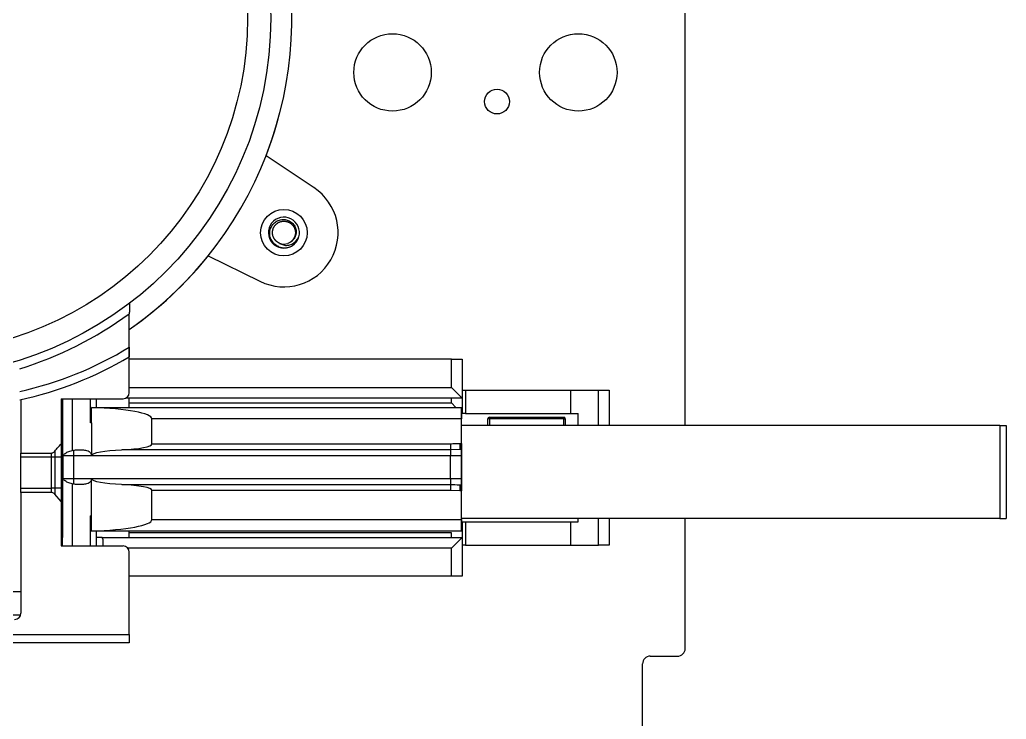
# Model space of a CAD drawing. Extents: x 0.4 to 11.7, y 0 to 8.5.
# Drawn here: x 6.46 to 8.969, y 3.005 to 4.784 of the extents above; entities that cross this region are included whole.
import ezdxf

# ---------------------------------------------------------------- set-up
doc = ezdxf.new("R2010")
doc.units = 0
doc.header["$LTSCALE"] = 0.5
doc.header["$MEASUREMENT"] = 0
doc.layers.add('TANGENT_LINES', color=7, linetype='CONTINUOUS')
doc.layers.add('VISIBLE', color=7, linetype='CONTINUOUS')

msp = doc.modelspace()

# ---------------------------------------------------------------- linework, layer by layer
at = {"layer": 'TANGENT_LINES'}
for p, q in [((7.5578, 3.8487), (7.5578, 3.9204)), ((6.7389, 3.8487), (7.5578, 3.8487)), ((7.5934, 3.8416), (7.5934, 3.7826)), ((7.9318, 3.7522), (7.9318, 3.8416)), ((7.5578, 3.8101), (7.5578, 3.8212)), ((6.7389, 3.8101), (7.5578, 3.8101)), ((7.5836, 3.7688), (6.7965, 3.7688)), ((7.6546, 3.7691), (7.6507, 3.7691)), ((7.6546, 3.7691), (7.6546, 3.773)), ((7.6546, 3.7691), (7.6546, 3.7522)), ((7.8436, 3.7691), (7.6546, 3.7691)), ((7.8436, 3.7691), (7.8436, 3.773)), ((7.8436, 3.7691), (7.8475, 3.7691)), ((7.8436, 3.7522), (7.8436, 3.7691)), ((6.7965, 3.7058), (7.556, 3.7058)), ((7.5794, 3.7066), (7.5836, 3.7066)), ((6.5411, 3.6717), (6.4633, 3.6717)), ((6.5411, 3.6717), (6.5411, 3.6821)), ((6.5411, 3.5925), (6.5411, 3.6717)), ((6.5494, 3.6717), (6.5411, 3.6717)), ((6.5494, 3.6868), (6.5494, 3.6717)), ((6.5494, 3.6717), (6.5494, 3.5925)), ((6.5656, 3.6717), (6.5494, 3.6717)), ((6.5707, 3.6172), (6.5707, 3.6751)), ((6.5974, 3.6751), (6.5707, 3.6751)), ((6.5974, 3.6751), (6.5974, 3.6172)), ((7.556, 3.6751), (6.5974, 3.6751)), ((7.556, 3.6172), (7.556, 3.6751)), ((7.5836, 3.6751), (7.556, 3.6751)), ((7.5836, 3.6751), (7.5836, 3.6172)), ((6.5707, 3.6172), (6.5974, 3.6172)), ((6.5974, 3.6172), (7.556, 3.6172)), ((7.556, 3.6172), (7.5836, 3.6172)), ((6.4633, 3.5925), (6.5411, 3.5925)), ((6.5494, 3.5925), (6.5411, 3.5925)), ((6.5411, 3.5821), (6.5411, 3.5925)), ((6.5656, 3.5925), (6.5494, 3.5925)), ((6.5494, 3.5925), (6.5494, 3.5773)), ((7.556, 3.5865), (6.7965, 3.5865)), ((7.5794, 3.5857), (7.556, 3.5865)), ((7.5836, 3.5857), (7.5794, 3.5857)), ((6.7965, 3.5129), (7.5836, 3.5129)), ((7.9318, 3.4479), (7.9318, 3.516)), ((7.5934, 3.507), (7.5934, 3.4479)), ((7.5578, 3.4794), (6.7389, 3.4794)), ((7.5578, 3.4672), (7.5578, 3.4794)), ((7.5578, 3.4401), (6.7354, 3.4401)), ((7.5578, 3.3692), (7.5578, 3.4401)), ((5.6365, 3.2208), (6.7389, 3.2208))]:
    msp.add_line(p, q, dxfattribs=at)
for centre, radius, start, end in [((6.1877, 4.7877), 0.9319, 287.0177, 306.2474), ((6.2636, 4.7253), 0.9082, 282.518, 301.5437)]:
    msp.add_arc(centre, radius, start, end, dxfattribs=at)
at = {"layer": 'TANGENT_LINES', "extrusion": (0, 0, -1)}
for centre, start_param, end_param in [((6.5974, 3.6751), 3.577052, 4.712389), ((7.556, 3.6751), 3.362126, 4.712389), ((6.5974, 3.6172), 4.712389, 5.847725), ((7.556, 3.6172), 4.712389, 6.062652)]:
    msp.add_ellipse(centre, major_axis=(0, -0.0157), ratio=0.000873, start_param=start_param, end_param=end_param, dxfattribs=at)
at = {"layer": 'TANGENT_LINES'}
for centre, start_param, end_param in [((7.556, 3.7058), 1.570796, 2.921059), ((7.5794, 3.7066), 1.570796, 3.141593), ((7.556, 3.5865), 0.220533, 1.570796), ((7.5794, 3.5857), 0, 1.570796)]:
    msp.add_ellipse(centre, major_axis=(0, 0.0157), ratio=0.000873, start_param=start_param, end_param=end_param, dxfattribs=at)
msp.add_open_spline([(7.556, 3.7058), (7.5564, 3.7058), (7.5584, 3.7058), (7.5702, 3.7063), (7.5794, 3.7066)], degree=3, knots=[0, 0, 0, 0, 0.222931, 1, 1, 1, 1], dxfattribs=at)
at = {"layer": 'VISIBLE'}
for p, q in [((8.1523, 3.7522), (8.1523, 6.3232)), ((7.0868, 4.4384), (7.2086, 4.357)), ((7.147, 4.2171), (7.1424, 4.2152)), ((7.1124, 4.2103), (7.1096, 4.2124)), ((6.9398, 4.1837), (7.0711, 4.1189)), ((6.7392, 4.04), (6.7387, 4.0395)), ((6.7387, 4.0395), (6.7387, 4.0361)), ((6.7392, 4.0626), (6.7392, 4.04)), ((6.7387, 3.9512), (6.7387, 4.0361)), ((6.7389, 3.8357), (6.7389, 3.9961)), ((6.7387, 3.9512), (6.7387, 3.9268)), ((7.5578, 3.9204), (6.7389, 3.9204)), ((7.5578, 3.9204), (7.5853, 3.9204)), ((7.5853, 3.9204), (7.5853, 3.8212)), ((7.5853, 3.8212), (7.5578, 3.8487)), ((7.5853, 3.8416), (7.5934, 3.8416)), ((7.5934, 3.8416), (7.8609, 3.8416)), ((7.8609, 3.8416), (7.9318, 3.8416)), ((7.8609, 3.8416), (7.8609, 3.7826)), ((7.9318, 3.8416), (7.9593, 3.8416)), ((7.9593, 3.8416), (7.9593, 3.7522)), ((6.4633, 3.8179), (6.4633, 3.6821)), ((6.5656, 3.82), (6.5656, 3.7051)), ((6.5656, 3.82), (6.7231, 3.82)), ((6.5694, 3.82), (6.5694, 3.4676)), ((6.5939, 3.82), (6.5939, 3.6888)), ((6.6407, 3.759), (6.6407, 3.82)), ((6.656, 3.7983), (6.656, 3.82)), ((6.7389, 3.822), (6.7307, 3.822)), ((6.7389, 3.8212), (6.7389, 3.822)), ((6.7389, 3.8101), (6.7389, 3.8212)), ((7.5853, 3.8212), (6.7389, 3.8212)), ((7.5853, 3.8212), (7.5853, 3.7826)), ((6.6426, 3.7979), (6.647, 3.7983)), ((6.6426, 3.759), (6.6426, 3.7979)), ((6.647, 3.7983), (7.5836, 3.7983)), ((6.7389, 3.7983), (6.7389, 3.8101)), ((7.5696, 3.7983), (7.5578, 3.8101)), ((7.5836, 3.7983), (7.5836, 3.7983)), ((6.7965, 3.7058), (6.7965, 3.7688)), ((7.5853, 3.7826), (7.5836, 3.7843)), ((7.5853, 3.7826), (7.5836, 3.7826)), ((7.5836, 3.5129), (7.5836, 3.7688)), ((7.5836, 3.7066), (7.5836, 3.7688)), ((7.5934, 3.7826), (7.5853, 3.7826)), ((7.5934, 3.7826), (7.8609, 3.7826)), ((7.6507, 3.7522), (7.6507, 3.7691)), ((7.6546, 3.773), (7.8436, 3.773)), ((7.8475, 3.7691), (7.8475, 3.7522)), ((7.8609, 3.7826), (7.8806, 3.7826)), ((7.8806, 3.7522), (7.8806, 3.7826)), ((6.6427, 3.759), (6.6407, 3.759)), ((6.6427, 3.759), (6.6427, 3.6758)), ((8.952, 3.7522), (7.5836, 3.7522)), ((8.952, 3.7522), (8.9687, 3.7522)), ((8.952, 3.7522), (8.952, 3.516)), ((8.9687, 3.7522), (8.9687, 3.516)), ((6.5656, 3.7051), (6.5656, 3.6717)), ((6.5939, 3.6888), (6.5974, 3.6894)), ((7.556, 3.6905), (6.7196, 3.6905)), ((7.5794, 3.6909), (7.556, 3.6905)), ((7.5836, 3.6909), (7.5794, 3.6909)), ((7.5836, 3.6909), (7.5836, 3.6909)), ((6.4633, 3.6821), (6.5411, 3.6821)), ((6.4633, 3.6717), (6.4633, 3.6821)), ((6.4633, 3.5925), (6.4633, 3.6717)), ((6.5656, 3.6717), (6.5656, 3.5925)), ((6.5694, 3.6231), (6.5656, 3.6231)), ((6.6427, 3.5227), (6.6427, 3.6165)), ((6.4633, 3.5821), (6.4633, 3.5925)), ((6.5656, 3.5925), (6.5656, 3.5591)), ((6.5939, 3.6036), (6.5939, 3.446)), ((6.5974, 3.603), (6.5939, 3.6036)), ((6.7196, 3.6019), (7.556, 3.6019)), ((7.5794, 3.6015), (7.5836, 3.6015)), ((7.5836, 3.6015), (7.5836, 3.6015)), ((6.5411, 3.5821), (6.4633, 3.5821)), ((6.4633, 3.5821), (6.4633, 3.2747)), ((6.5656, 3.5591), (6.5494, 3.5773)), ((6.7965, 3.5129), (6.7965, 3.5865)), ((7.5836, 3.5129), (7.5836, 3.5857)), ((6.5656, 3.5591), (6.5656, 3.446)), ((6.6407, 3.446), (6.6407, 3.5227)), ((6.6427, 3.5227), (6.6407, 3.5227)), ((6.6426, 3.4838), (6.6426, 3.5227)), ((8.952, 3.516), (7.5836, 3.516)), ((7.8806, 3.507), (7.8806, 3.516)), ((7.9593, 3.516), (7.9593, 3.4479)), ((8.1523, 3.1853), (8.1523, 3.516)), ((8.952, 3.516), (8.9687, 3.516)), ((7.5836, 3.507), (7.5853, 3.507)), ((7.5836, 3.5053), (7.5853, 3.507)), ((7.5853, 3.507), (7.5853, 3.4672)), ((7.5853, 3.507), (7.5934, 3.507)), ((7.5934, 3.507), (7.8609, 3.507)), ((7.8609, 3.507), (7.8806, 3.507)), ((7.8609, 3.507), (7.8609, 3.4479)), ((6.5694, 3.4853), (6.5656, 3.4853)), ((6.5691, 3.4676), (6.5656, 3.4676)), ((6.5691, 3.4578), (6.5691, 3.4676)), ((6.647, 3.4834), (6.6426, 3.4838)), ((7.5836, 3.4834), (6.647, 3.4834)), ((6.656, 3.446), (6.656, 3.4834)), ((6.6683, 3.4676), (6.656, 3.4676)), ((6.6683, 3.4676), (6.7389, 3.4676)), ((6.7389, 3.4794), (6.7389, 3.4834)), ((6.7389, 3.4676), (6.7389, 3.4794)), ((6.7389, 3.4676), (6.7389, 3.4672)), ((6.7389, 3.4672), (7.5849, 3.4672)), ((7.5578, 3.4401), (7.5849, 3.4672)), ((7.5836, 3.4834), (7.5836, 3.4834)), ((7.5849, 3.4672), (7.5853, 3.4672)), ((7.5853, 3.4672), (7.5853, 3.3692)), ((6.5656, 3.446), (6.7231, 3.446)), ((6.5691, 3.446), (6.5691, 3.4578)), ((6.6724, 3.446), (6.6724, 3.4588)), ((7.5934, 3.4479), (7.5853, 3.4479)), ((7.5934, 3.4479), (7.8609, 3.4479)), ((7.8609, 3.4479), (7.9318, 3.4479)), ((7.9593, 3.4479), (7.9318, 3.4479)), ((6.7389, 3.2208), (6.7389, 3.4302)), ((7.5578, 3.3692), (6.7389, 3.3692)), ((7.5853, 3.3692), (7.5578, 3.3692)), ((6.4239, 3.3298), (6.4633, 3.3298)), ((6.4239, 3.2708), (6.4628, 3.2708)), ((6.7389, 3.2208), (6.7389, 3.1999)), ((6.7389, 3.1999), (5.6365, 3.1999)), ((8.0637, 3.1656), (8.1326, 3.1656)), ((8.044, 2.9609), (8.044, 3.146))]:
    msp.add_line(p, q, dxfattribs=at)
for centre, radius in [((6.1877, 4.7877), 0.911), ((6.1877, 4.7877), 0.8519), ((7.4082, 4.6499), 0.0984), ((7.8806, 4.6499), 0.0984), ((7.6739, 4.5757), 0.0315), ((7.1321, 4.2424), 0.0591)]:
    msp.add_circle(centre, radius, dxfattribs=at)
for centre, radius, start, end in [((6.1877, 4.7877), 0.9646, 304.8387, 235.1613), ((6.1877, 4.7877), 0.9646, 338.766, 344.8172), ((7.1321, 4.2424), 0.1378, 243.7157, 56.2843), ((7.1321, 4.2424), 0.0394, 344.4775, 300), ((7.1321, 4.2424), 0.0291, 246.6021, 290.6639), ((7.1321, 4.2424), 0.0394, 300, 344.4775), ((7.136, 4.2472), 0.0373, 295.1611, 335.8278), ((7.1338, 4.2424), 0.0385, 247.7671, 297.9071), ((6.1877, 4.7877), 0.9646, 304.8499, 321.234), ((6.2636, 4.7253), 0.9291, 282.2319, 300.7555), ((6.7231, 3.8357), 0.0157, 270, 0), ((7.6546, 3.7691), 0.00394, 90, 180), ((7.8436, 3.7691), 0.00394, 0, 90), ((6.6247, 3.5542), 0.0886, 129.0011, 131.8103), ((6.6253, 3.5558), 0.0689, 144.2609, 150.0599), ((6.6253, 3.5558), 0.0689, 209.9401, 215.7391), ((6.6247, 3.5542), 0.0886, 228.1897, 231.1163), ((6.7231, 3.4302), 0.0157, 0, 90), ((6.4475, 3.2747), 0.0157, 270, 0), ((8.0637, 3.146), 0.0197, 90, 180), ((8.1326, 3.1853), 0.0197, 270, 0)]:
    msp.add_arc(centre, radius, start, end, dxfattribs=at)
for centre, major_axis, ratio, start_param, end_param in [((6.6118, 3.7688), (0.1847, 0), 0.159874, 0, 1.403348), ((7.5836, 3.7688), (0, 0.0295), 0.000873, 4.712389, 6.283185), ((7.5836, 3.7688), (0, 0.0295), 0.000873, 0, 1.570796), ((6.698, 3.7058), (-0.0985, 0), 0.159874, 1.79133, 3.141593), ((7.5836, 3.7066), (0, 0.0157), 0.000873, 1.570796, 3.141593), ((6.698, 3.5865), (0.0985, 0), 0.159874, 0, 1.350263), ((7.5836, 3.5857), (0, 0.0157), 0.000873, 0, 1.570796), ((6.6118, 3.5129), (-0.1847, 0), 0.159874, 1.738244, 3.141593), ((7.5836, 3.5129), (0, 0.0295), 0.000873, 3.141593, 4.712389), ((7.5836, 3.5129), (0, 0.0295), 0.000873, 1.570796, 3.141593)]:
    msp.add_ellipse(centre, major_axis=major_axis, ratio=ratio, start_param=start_param, end_param=end_param, dxfattribs=at)
at = {"layer": 'VISIBLE', "extrusion": (0, 0, -1)}
for centre, major_axis, start_param, end_param in [((6.7411, 3.6751), (-0.0985, 0), 0.044423, 1.350263), ((6.7411, 3.6172), (0.0985, 0), 1.79133, 3.09717)]:
    msp.add_ellipse(centre, major_axis=major_axis, ratio=0.159874, start_param=start_param, end_param=end_param, dxfattribs=at)
at = {"layer": 'VISIBLE'}
for points, knots in [([(7.1096, 4.2124), (7.108, 4.2138), (7.1041, 4.2172), (7.0975, 4.2281), (7.0955, 4.2404), (7.0968, 4.2522), (7.1035, 4.2629), (7.1045, 4.2639), (7.1048, 4.2642)], [0, 0, 0, 0, 0.149107, 0.345659, 0.541735, 0.737911, 0.930277, 1, 1, 1, 1]), ([(7.1048, 4.2642), (7.1072, 4.2666), (7.1122, 4.2715), (7.1235, 4.276), (7.135, 4.2763), (7.146, 4.2729), (7.1552, 4.266), (7.1612, 4.2567), (7.1637, 4.246), (7.1629, 4.2356), (7.1577, 4.2261), (7.1562, 4.2244), (7.1557, 4.2238)], [0, 0, 0, 0, 0.101826, 0.211097, 0.318307, 0.424914, 0.531568, 0.63627, 0.740198, 0.844171, 0.946297, 1, 1, 1, 1]), ([(7.1206, 4.2157), (7.1209, 4.2154), (7.1222, 4.2145), (7.1314, 4.2102), (7.1417, 4.2097), (7.1485, 4.2122), (7.1519, 4.2134)], [0, 0, 0, 0, 0.121136, 0.405092, 0.702245, 1, 1, 1, 1]), ([(7.1557, 4.2238), (7.1537, 4.222), (7.1504, 4.2189), (7.148, 4.2176), (7.147, 4.2171)], [0, 0, 0, 0, 0.583422, 1, 1, 1, 1]), ([(7.1192, 4.2067), (7.1175, 4.2075), (7.1145, 4.2089), (7.113, 4.2099), (7.1124, 4.2103)], [0, 0, 0, 0, 0.598924, 1, 1, 1, 1]), ([(6.5494, 3.6868), (6.5522, 3.6901), (6.5575, 3.6965), (6.563, 3.7022), (6.5656, 3.7051)], [0, 0, 0, 0, 0.50976, 1, 1, 1, 1]), ([(6.5707, 3.6751), (6.5707, 3.6751), (6.5707, 3.6753), (6.5716, 3.6768), (6.5745, 3.6805), (6.5827, 3.6858), (6.59, 3.6877), (6.5939, 3.6888)], [0, 0, 0, 0, 0.039137, 0.154159, 0.363701, 0.66532, 1, 1, 1, 1]), ([(6.5974, 3.6894), (6.6003, 3.6897), (6.6067, 3.6904), (6.619, 3.6904), (6.6304, 3.6892), (6.6369, 3.6865), (6.6404, 3.6831), (6.6422, 3.6797), (6.6425, 3.6771), (6.6427, 3.6758)], [0, 0, 0, 0, 0.162712, 0.352838, 0.534908, 0.675297, 0.791132, 0.894069, 1, 1, 1, 1]), ([(7.5836, 3.6909), (7.5836, 3.6904), (7.5836, 3.6889), (7.5836, 3.6815), (7.5836, 3.6753), (7.5836, 3.6751), (7.5836, 3.6751)], [0, 0, 0, 0, 0.191629, 0.600988, 0.948854, 1, 1, 1, 1]), ([(6.5411, 3.6821), (6.5421, 3.6822), (6.5443, 3.6825), (6.5471, 3.6842), (6.5486, 3.6859), (6.5494, 3.6868)], [0, 0, 0, 0, 0.329535, 0.6576, 1, 1, 1, 1]), ([(6.5939, 3.6036), (6.59, 3.6046), (6.5827, 3.6066), (6.5745, 3.6119), (6.5716, 3.6156), (6.5707, 3.617), (6.5707, 3.6172), (6.5707, 3.6172)], [0, 0, 0, 0, 0.33468, 0.636299, 0.845841, 0.960863, 1, 1, 1, 1]), ([(6.6427, 3.6165), (6.6425, 3.6152), (6.6422, 3.6126), (6.6404, 3.6093), (6.6369, 3.6058), (6.6304, 3.6031), (6.619, 3.602), (6.6067, 3.6019), (6.6003, 3.6026), (6.5974, 3.603)], [0, 0, 0, 0, 0.105931, 0.208868, 0.324703, 0.465092, 0.647162, 0.837288, 1, 1, 1, 1]), ([(7.5836, 3.6172), (7.5836, 3.6172), (7.5836, 3.617), (7.5836, 3.6109), (7.5836, 3.6035), (7.5836, 3.602), (7.5836, 3.6015)], [0, 0, 0, 0, 0.051146, 0.399012, 0.808371, 1, 1, 1, 1]), ([(7.556, 3.6019), (7.5565, 3.6019), (7.5585, 3.6019), (7.5704, 3.6017), (7.5794, 3.6015)], [0, 0, 0, 0, 0.231517, 1, 1, 1, 1]), ([(6.5494, 3.5773), (6.5483, 3.5785), (6.5464, 3.5805), (6.5433, 3.5819), (6.5418, 3.582), (6.5411, 3.5821)], [0, 0, 0, 0, 0.392269, 0.72453, 1, 1, 1, 1]), ([(6.6724, 3.4588), (6.6724, 3.4607), (6.6724, 3.464), (6.6706, 3.4674), (6.669, 3.4676), (6.6683, 3.4676)], [0, 0, 0, 0, 0.413688, 0.74355, 1, 1, 1, 1])]:
    msp.add_open_spline(points, degree=3, knots=knots, dxfattribs=at)
msp.add_rational_spline([(7.1206, 4.2157), (7.119, 4.2163), (7.1176, 4.2172), (7.103, 4.2256), (7.103, 4.2424), (7.103, 4.2592), (7.1176, 4.2677), (7.1321, 4.2761), (7.1467, 4.2677), (7.1613, 4.2592), (7.1613, 4.2424), (7.1613, 4.2401), (7.1609, 4.2378), (7.1587, 4.2242), (7.1469, 4.2173)], [0.973018780872, 0.984780444153, 1, 0.866025403784, 1, 0.866025403784, 1, 0.866025403784, 1, 0.866025403784, 1, 0.979066469341, 0.964674667013, 0.887609792878, 0.998119973001], degree=2, knots=[0.3579555, 0.3579555, 0.3579555, 0.3611111, 0.3611111, 0.3888889, 0.3888889, 0.4166667, 0.4166667, 0.4444444, 0.4444444, 0.4722222, 0.4722222, 0.4765625, 0.4765625, 0.4998037, 0.4998037, 0.4998037], dxfattribs=at)

doc.saveas('drawing.dxf')
